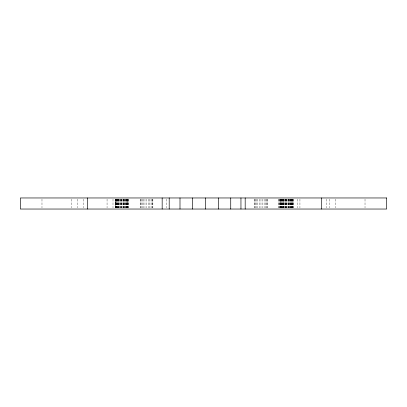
<?xml version="1.0" encoding="UTF-8"?>
<svg xmlns="http://www.w3.org/2000/svg" width="407" height="407" viewBox="0 0 407 407"><rect width="100%" height="100%" fill="white"/><g stroke="black" fill="none" stroke-linecap="round" stroke-linejoin="round"><path stroke-width="0.31" stroke-dasharray="2.04 1.53" d="M365.018 199.196L365.018 207.804M335.505 199.196L335.505 207.804M329.456 199.196L329.456 207.804M326.709 199.196L326.709 207.804M299.939 199.196L299.939 207.804M297.196 199.196L297.196 207.804M293.33 199.196L293.33 207.804M293.101 199.196L293.116 207.804M292.887 199.196L292.887 207.804M292.704 199.196L292.704 207.804M292.491 199.196L292.491 207.804M292.262 199.196L292.262 207.804M291.865 199.196L291.865 207.804M291.493 199.196L291.493 207.804M291.31 199.196L291.264 207.804M291.097 199.196L291.097 207.804M290.868 199.196L290.868 207.804M290.471 199.196L290.471 207.804M290.191 199.196L290.191 207.804M289.962 199.196L289.962 207.804M289.57 199.196L289.57 207.804M289.474 199.196L289.474 207.804M288.68 199.196L288.68 207.804M288.451 199.196L288.451 207.804M288.171 199.196L288.171 207.804M288.054 199.196L288.054 207.804M287.057 199.196L287.057 207.804M286.828 199.196L286.828 207.804M286.66 199.196L286.66 207.804M286.431 199.196L286.431 207.804M285.434 199.196L285.434 207.804M285.322 199.196L285.322 207.804M285.205 199.196L285.205 207.804M285.037 199.196L285.037 207.804M284.808 199.196L284.808 207.804M283.918 199.196L283.918 207.804M283.796 199.196L283.796 207.804M283.694 199.196L283.694 207.804M283.414 199.196L283.414 207.804M283.297 199.196L283.297 207.804M282.621 199.196L282.621 207.804M282.392 199.196L282.392 207.804M282.122 199.196L282.122 207.804M281.995 199.196L281.995 207.804M281.898 199.196L281.863 207.804M281.624 199.196L281.624 207.804M281.395 199.196L281.395 207.804M281.003 199.196L280.998 207.804M280.85 199.196L280.82 207.804M280.769 199.196L280.784 207.804M280.601 199.196L280.555 207.804M280.372 199.196L280.372 207.804M280.158 199.196L280.158 207.804M279.604 199.196L279.604 207.804M279.456 199.196L279.456 207.804M278.978 199.196L278.978 207.804M278.764 199.196L278.764 207.804M267.246 199.196L267.246 207.804M267.033 199.196L267.033 207.804M266.407 199.196L266.407 207.804M265.41 199.196L265.41 207.804M264.112 199.196L264.112 207.804M262.596 199.196L262.596 207.804M260.973 199.196L260.973 207.804M259.351 199.196L259.351 207.804M257.84 199.196L257.84 207.804M256.542 199.196L256.542 207.804M255.545 199.196L255.545 207.804M254.914 199.196L254.914 207.804M254.701 199.196L254.701 207.804M166.605 199.196L166.605 207.804M152.874 199.196L152.874 207.804M152.661 199.196L152.661 207.804M152.035 199.196L152.035 207.804M151.038 199.196L151.038 207.804M149.735 199.196L149.735 207.804M148.224 199.196L148.224 207.804M146.601 199.196L146.601 207.804M144.978 199.196L144.978 207.804M143.462 199.196L143.462 207.804M142.165 199.196L142.165 207.804M141.168 199.196L141.168 207.804M140.542 199.196L140.542 207.804M140.329 199.196L140.329 207.804M128.342 199.196L128.342 207.804M128.113 199.196L128.129 207.804M127.925 199.196L127.925 207.804M127.9 199.196L127.905 207.804M127.722 199.196L127.712 207.804M127.508 199.196L127.503 207.804M127.274 199.196L127.274 207.804M127.086 199.196L127.086 207.804M126.882 199.196L126.882 207.804M126.506 199.196L126.506 207.804M126.277 199.196L126.282 207.804M126.089 199.196L126.089 207.804M125.885 199.196L125.885 207.804M125.208 199.196L125.208 207.804M124.98 199.196L124.98 207.804M124.791 199.196L124.791 207.804M124.583 199.196L124.583 207.804M123.697 199.196L123.697 207.804M123.469 199.196L123.469 207.804M123.28 199.196L123.28 207.804M123.072 199.196L123.072 207.804M122.075 199.196L122.075 207.804M121.846 199.196L121.846 207.804M121.657 199.196L121.657 207.804M121.449 199.196L121.449 207.804M120.452 199.196L120.452 207.804M120.223 199.196L120.223 207.804M120.034 199.196L120.034 207.804M119.826 199.196L119.826 207.804M118.936 199.196L118.936 207.804M118.707 199.196L118.707 207.804M118.518 199.196L118.518 207.804M118.315 199.196L118.315 207.804M117.638 199.196L117.638 207.804M117.409 199.196L117.409 207.804M117.221 199.196L117.221 207.804M117.013 199.196L117.013 207.804M116.641 199.196L116.641 207.804M116.412 199.196L116.412 207.804M116.224 199.196L116.224 207.804M116.092 199.196L116.092 207.804M116.015 199.196L116.015 207.804M115.573 199.196L115.598 207.804M115.39 199.196L115.385 207.804M115.176 199.196L115.176 207.804M112.998 199.196L112.998 207.804M107.061 199.196L107.061 207.804M83.481 199.196L83.481 207.804M77.544 199.196L77.544 207.804M71.495 199.196L71.495 207.804M41.982 199.196L41.982 207.804M115.802 207.804L115.802 199.196L115.786 207.804"/><path stroke-width="0.61" d="M321.703 197.965L321.703 209.035M245.182 197.965L245.182 209.035M240.954 197.965L240.954 209.035M230.733 197.965L230.733 209.035M218.681 197.965L218.681 209.035M205.611 197.965L205.611 209.035M192.414 197.965L192.414 209.035M179.996 197.965L179.996 209.035M169.2 197.965L169.2 209.035M162.164 197.965L162.164 209.035M87.424 197.965L87.424 209.035M386.65 197.965L20.35 197.965L20.35 209.035L386.65 209.035L386.65 197.965"/></g></svg>
